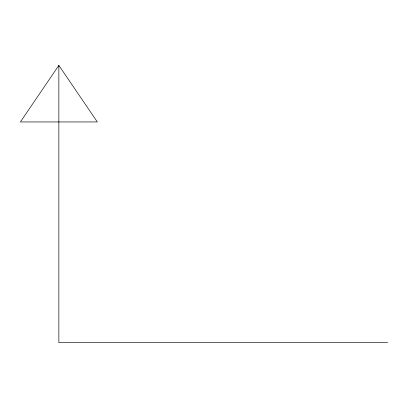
<?xml version="1.0" encoding="UTF-8"?>
<svg xmlns="http://www.w3.org/2000/svg" width="408" height="408" viewBox="0 0 408 408"><rect width="100%" height="100%" fill="white"/><g stroke="black" fill="none" stroke-linecap="round" stroke-linejoin="round"><path stroke-width="0.61" d="M58.859 65.372L20.4 121.946L97.313 121.946L58.859 65.372L58.859 342.628L387.6 342.628"/></g></svg>
